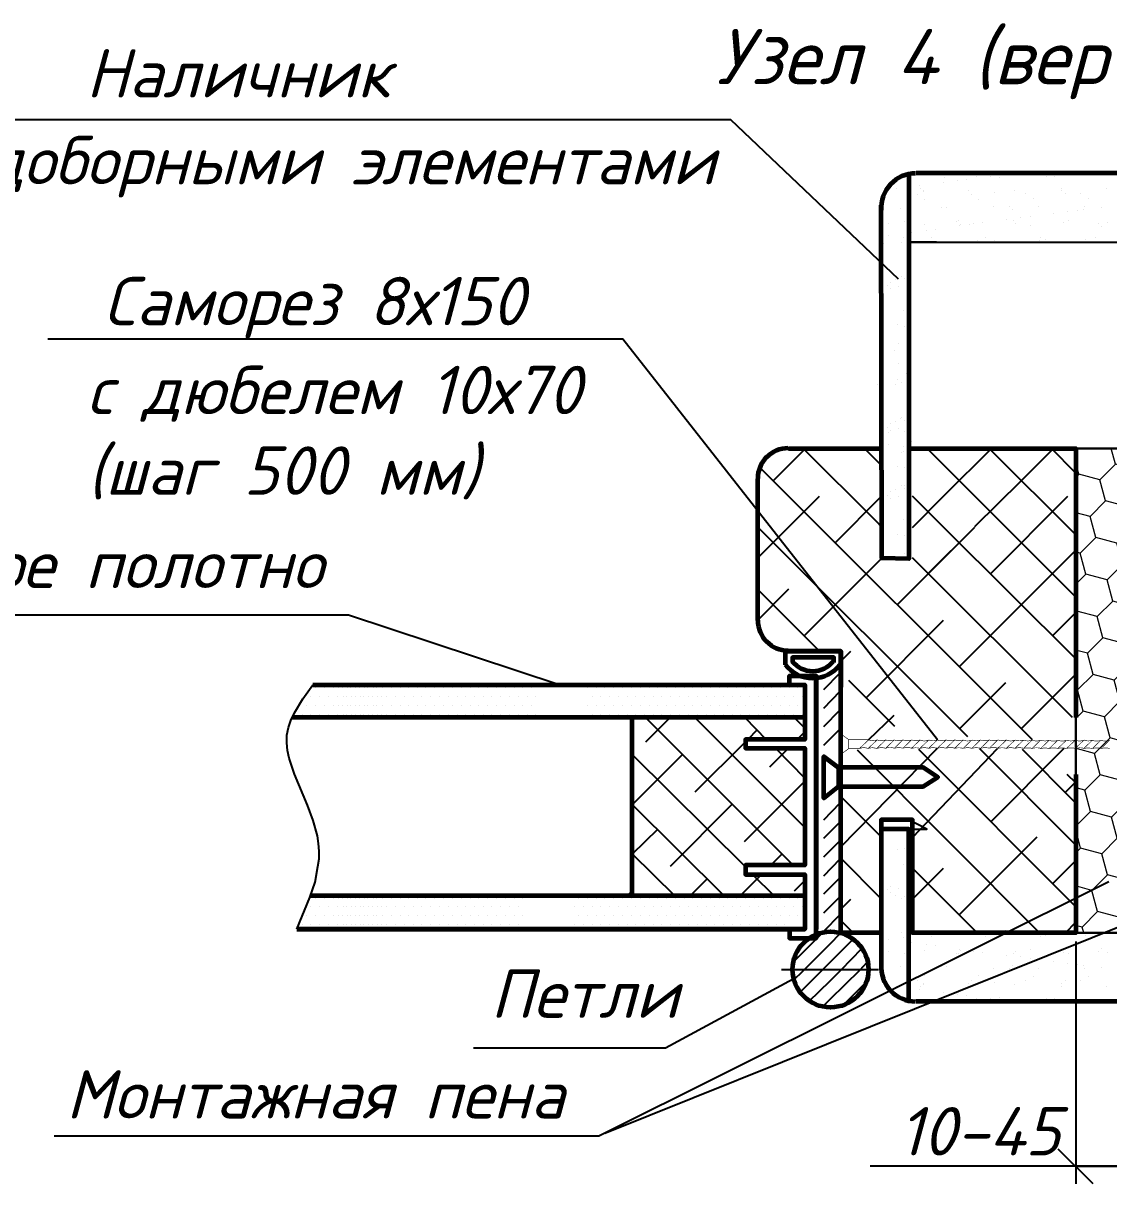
# Paper-space layout '24 (Испр)' of a CAD drawing. Header units: millimetres. Extents: x 215 to 14640, y -3257 to 166.
# Drawn here: x 1489.4 to 1568, y -3079.4 to -2995.4 of the extents above; entities that cross this region are included whole.
import ezdxf

# ---------------------------------------------------------------- set-up
doc = ezdxf.new("R2010")
doc.units = ezdxf.units.MM
for name, color, linetype in [('PDF _0', 7, 'Continuous'), ('PDF _Основные линии', 7, 'Continuous'), ('PDF _Текст', 7, 'Continuous'), ('TXT', 7, 'Continuous')]:
    doc.layers.add(name, color=color, linetype=linetype)
doc.layers.add('ТН_Штрих Штукатурка', color=7, linetype='Continuous', lineweight=15)
doc.styles.add('PDF ISOCPEUR Italic', font='isocpeui.ttf')

psp = doc.layouts.new('24 (Испр)')

# ---------------------------------------------------------------- hatches: boundary and pattern name
at = {"layer": 'ТН_Штрих Штукатурка', "lineweight": 5, "ltscale": 5}
h = psp.add_hatch(dxfattribs=at)
h.set_pattern_fill('HONEY', color=256, scale=0.5, angle=45)
h.set_pattern_definition([(45, (-940.246, -665.6365), (0.7116568, 2.65593926), [1.5875, -3.175]), (165, (-940.246, -665.6365), (-2.65593926, -0.7116568), [1.5875, -3.175]), (105, (-940.246, -665.6365), (-1.9442825, 1.9442825), [-3.175, 1.5875])])
h.paths.add_polyline_path([(1567.2, -3026.192), (1567.201, -3026.18), (1565.711, -3026.18), (1565.711, -3026.169)])
h.paths.add_polyline_path([(1570.613, -3061.25), (1570.629, -3026.183), (1565.642, -3026.178), (1565.803, -3061.25)])

# ---------------------------------------------------------------- linework, layer by layer
at = {"color": 7}
psp.add_line((1531.536, -3075.759), (1578.443, -3056.916), dxfattribs=at)
for points in [[(1565.642, -3026.18), (1570.621, -3026.18), (1570.621, -3061.25), (1565.642, -3061.25)], [(1570.621, -3026.18), (1565.642, -3026.18), (1565.642, -3061.25), (1570.621, -3061.25)]]:
    psp.add_lwpolyline(points, close=True, dxfattribs=at)
at = {"const_width": 0.0334}
for points in [[(1548.675, -3046.94), (1548.675, -3048.243)], [(1548.745, -3046.94), (1548.675, -3046.94)], [(1548.745, -3048.243), (1548.675, -3048.243)]]:
    psp.add_lwpolyline(points, dxfattribs=at)
at = {"color": 7}
psp.add_lwpolyline([(1551.554, -3053.078), (1551.554, -3053.759), (1554.844, -3053.759), (1553.555, -3053.078), (1551.554, -3053.078)], dxfattribs=at)
at = {"layer": 'PDF _0', "lineweight": 25}
for points in [[(1552.802, -3013.932), (1540.673, -3002.399), (1538.971, -3002.399), (1481.806, -3002.399)], [(1553.299, -3006.39), (1553.299, -3006.39)], [(1556.151, -3006.347), (1556.151, -3006.347)], [(1558.236, -3006.262), (1558.236, -3006.262)], [(1560.492, -3006.347), (1560.492, -3006.347)], [(1561.13, -3006.262), (1561.13, -3006.262)], [(1553.64, -3007.241), (1553.64, -3007.241)], [(1554.321, -3007.156), (1554.321, -3007.156)], [(1556.023, -3006.943), (1556.023, -3006.943)], [(1556.151, -3006.56), (1556.151, -3006.56)], [(1557.044, -3006.773), (1557.044, -3006.773)], [(1557.725, -3006.688), (1557.725, -3006.688)], [(1558.449, -3006.475), (1558.449, -3006.475)], [(1559.428, -3006.475), (1559.428, -3006.475)], [(1560.109, -3006.56), (1560.109, -3006.56)], [(1563.514, -3006.518), (1563.514, -3006.518)], [(1564.067, -3006.518), (1564.067, -3006.518)], [(1552.618, -3007.369), (1552.618, -3007.369)], [(1554.15, -3007.794), (1554.15, -3007.794)], [(1554.406, -3007.369), (1554.406, -3007.369)], [(1554.619, -3007.496), (1554.619, -3007.496)], [(1554.619, -3007.582), (1554.619, -3007.582)], [(1554.661, -3008.135), (1554.661, -3008.135)], [(1557.853, -3007.539), (1557.853, -3007.539)], [(1558.108, -3007.794), (1558.108, -3007.794)], [(1558.619, -3008.135), (1558.619, -3008.135)], [(1559.726, -3007.624), (1559.726, -3007.624)], [(1561.173, -3007.496), (1561.173, -3007.496)], [(1562.024, -3007.752), (1562.024, -3007.752)], [(1562.577, -3008.092), (1562.577, -3008.092)], [(1564.62, -3007.369), (1564.62, -3007.369)], [(1564.62, -3007.539), (1564.62, -3007.539)], [(1564.875, -3007.752), (1564.875, -3007.752)], [(1565.982, -3007.752), (1565.982, -3007.752)], [(1566.535, -3008.092), (1566.535, -3008.092)], [(1567.855, -3007.369), (1567.855, -3007.369)], [(1552.916, -3008.816), (1552.916, -3008.816)], [(1555.895, -3008.773), (1555.895, -3008.773)], [(1556.236, -3008.773), (1556.236, -3008.773)], [(1559.641, -3008.646), (1559.641, -3008.646)], [(1560.832, -3008.646), (1560.832, -3008.646)], [(1561.045, -3008.858), (1561.045, -3008.858)], [(1562.918, -3008.688), (1562.918, -3008.688)], [(1565.727, -3008.943), (1565.727, -3008.943)], [(1566.152, -3008.901), (1566.152, -3008.901)], [(1566.237, -3008.646), (1566.237, -3008.646)], [(1567.472, -3008.731), (1567.472, -3008.731)], [(1553.214, -3009.752), (1553.214, -3009.752)], [(1557.002, -3009.752), (1557.002, -3009.752)], [(1557.172, -3009.71), (1557.172, -3009.71)], [(1560.62, -3009.624), (1560.62, -3009.624)], [(1561.13, -3009.71), (1561.13, -3009.71)], [(1561.641, -3009.497), (1561.641, -3009.497)], [(1562.322, -3009.412), (1562.322, -3009.412)], [(1564.024, -3009.156), (1564.024, -3009.156)], [(1564.705, -3009.795), (1564.705, -3009.795)], [(1565.046, -3009.029), (1565.046, -3009.029)], [(1565.088, -3009.71), (1565.088, -3009.71)], [(1552.065, -3009.88), (1552.065, -3009.88)], [(1553.767, -3010.518), (1553.767, -3010.518)], [(1554.704, -3009.965), (1554.704, -3009.965)], [(1554.831, -3010.39), (1554.831, -3010.39)], [(1555.47, -3010.305), (1555.47, -3010.305)], [(1557.215, -3010.05), (1557.215, -3010.05)], [(1557.257, -3009.965), (1557.257, -3009.965)], [(1557.938, -3009.965), (1557.938, -3009.965)], [(1558.236, -3009.922), (1558.236, -3009.922)], [(1558.875, -3009.837), (1558.875, -3009.837)], [(1561.258, -3009.922), (1561.258, -3009.922)], [(1562.322, -3010.05), (1562.322, -3010.05)], [(1567.259, -3009.922), (1567.259, -3009.922)], [(1567.472, -3010.135), (1567.472, -3010.135)], [(1567.94, -3009.837), (1567.94, -3009.837)], [(1551.724, -3011.327), (1551.724, -3011.327)], [(1552.065, -3010.731), (1552.065, -3010.731)], [(1553.001, -3011.284), (1553.001, -3011.284)], [(1553.172, -3010.901), (1553.172, -3010.901)], [(1553.427, -3011.114), (1553.427, -3011.114)], [(1555.555, -3011.242), (1553.555, -3011.242), (1592.582, -3011.242)], [(1555.172, -3010.944), (1555.172, -3010.944)], [(1556.321, -3011.242), (1556.321, -3011.242)], [(1558.492, -3011.157), (1558.492, -3011.157)], [(1559.13, -3010.944), (1559.13, -3010.944)], [(1559.726, -3011.114), (1559.726, -3011.114)], [(1563.003, -3011.114), (1563.003, -3011.114)], [(1563.088, -3010.944), (1563.088, -3010.944)], [(1563.428, -3011.029), (1563.428, -3011.029)], [(1566.323, -3011.071), (1566.323, -3011.071)], [(1567.046, -3010.944), (1567.046, -3010.944)], [(1552.576, -3013.965), (1552.576, -3013.965)], [(1553.044, -3013.71), (1553.044, -3013.71)], [(1553.214, -3013.88), (1553.214, -3013.88)], [(1551.98, -3014.391), (1551.98, -3014.391)], [(1552.193, -3014.604), (1552.193, -3014.604)], [(1552.235, -3014.136), (1552.235, -3014.136)], [(1552.788, -3014.476), (1552.788, -3014.476)], [(1553.129, -3016.179), (1553.129, -3016.179)], [(1553.469, -3015.753), (1553.469, -3015.753)], [(1552.703, -3017.243), (1552.703, -3017.243)], [(1553.257, -3017.328), (1553.257, -3017.328)], [(1555.612, -3047.292), (1532.838, -3018.266), (1532.838, -3018.266), (1491.237, -3018.266)], [(1552.795, -3018.605), (1552.795, -3018.605)], [(1552.497, -3019.077), (1552.497, -3019.077)], [(1551.646, -3020.141), (1551.646, -3020.141)], [(1552.795, -3020.013), (1552.795, -3020.013)], [(1551.646, -3020.992), (1551.646, -3020.992)], [(1552.582, -3021.545), (1552.582, -3021.545)], [(1552.753, -3021.162), (1552.753, -3021.162)], [(1553.008, -3021.375), (1553.008, -3021.375)], [(1553.348, -3020.779), (1553.348, -3020.779)], [(1551.306, -3021.588), (1551.306, -3021.588)], [(1552.916, -3023.985), (1552.916, -3023.985)], [(1553.044, -3023.971), (1553.044, -3023.971)], [(1551.98, -3024.652), (1551.98, -3024.652)], [(1552.193, -3024.865), (1552.193, -3024.865)], [(1552.235, -3024.397), (1552.235, -3024.397)], [(1552.576, -3024.226), (1552.576, -3024.226)], [(1552.788, -3024.737), (1552.788, -3024.737)], [(1553.214, -3024.141), (1553.214, -3024.141)], [(1553.214, -3024.921), (1553.214, -3024.921)], [(1552.065, -3025.049), (1552.065, -3025.049)], [(1553.767, -3025.687), (1553.767, -3025.687)], [(1543.723, -3028.521), (1546.064, -3026.18)], [(1551.171, -3031.458), (1545.894, -3026.18)], [(1551.554, -3027.392), (1550.337, -3026.18)], [(1551.724, -3026.496), (1551.724, -3026.496)], [(1552.065, -3025.9), (1552.065, -3025.9)], [(1553.001, -3026.453), (1553.001, -3026.453)], [(1553.129, -3026.439), (1553.129, -3026.439)], [(1553.172, -3026.07), (1553.172, -3026.07)], [(1553.427, -3026.283), (1553.427, -3026.283)], [(1553.469, -3026.014), (1553.469, -3026.014)], [(1556.151, -3027.457), (1554.874, -3026.18)], [(1556.151, -3029.542), (1559.513, -3026.223)], [(1565.642, -3032.436), (1559.385, -3026.223)], [(1561.684, -3028.521), (1564.067, -3026.138)], [(1565.642, -3027.968), (1563.812, -3026.138)], [(1565.642, -3036.948), (1556.151, -3027.457)], [(1562.485, -3047.283), (1542.787, -3027.585)], [(1552.703, -3027.503), (1552.703, -3027.503)], [(1553.257, -3027.589), (1553.257, -3027.589)], [(1552.576, -3029.134), (1552.576, -3029.134)], [(1553.044, -3028.879), (1553.044, -3028.879)], [(1553.214, -3028.865), (1553.214, -3028.865)], [(1553.214, -3029.049), (1553.214, -3029.049)], [(1558.321, -3031.841), (1561.684, -3028.521)], [(1542.617, -3034.096), (1547.085, -3029.628)], [(1548.235, -3032.99), (1551.554, -3029.67)], [(1551.98, -3029.56), (1551.98, -3029.56)], [(1552.193, -3029.773), (1552.193, -3029.773)], [(1552.235, -3029.305), (1552.235, -3029.305)], [(1552.788, -3029.645), (1552.788, -3029.645)], [(1553.81, -3031.905), (1556.151, -3029.542)], [(1556.151, -3031.968), (1553.81, -3029.638)], [(1559.47, -3035.245), (1565.046, -3029.628)], [(1551.593, -3031.879), (1551.171, -3031.458)], [(1553.129, -3031.347), (1553.129, -3031.347)], [(1553.469, -3030.922), (1553.469, -3030.922)], [(1557.805, -3047.072), (1542.617, -3031.883)], [(1552.703, -3037.501), (1558.321, -3031.883)], [(1552.703, -3032.411), (1552.703, -3032.411)], [(1553.257, -3032.497), (1553.257, -3032.497)], [(1554.959, -3035.203), (1558.321, -3031.883)], [(1565.642, -3041.417), (1556.151, -3031.968)], [(1545.979, -3039.757), (1551.597, -3034.139)], [(1553.214, -3033.773), (1553.214, -3033.773)], [(1565.386, -3045.673), (1553.81, -3034.096)], [(1562.833, -3036.352), (1565.642, -3033.543)], [(1542.617, -3038.608), (1544.872, -3036.352)], [(1547.085, -3040.863), (1542.617, -3036.395)], [(1557.215, -3041.97), (1562.833, -3036.352)], [(1528.231, -3043.289), (1512.992, -3038.251), (1512.992, -3038.251), (1471.155, -3038.251)], [(1563.939, -3039.757), (1565.642, -3038.054)], [(1550.49, -3044.226), (1556.066, -3038.608)], [(1548.788, -3041.417), (1549.341, -3040.863)], [(1547.383, -3043.63), (1548.575, -3042.438)], [(1561.684, -3046.481), (1565.642, -3042.523)], [(1509.25, -3060.994), (1510.186, -3058.696), (1510.569, -3057.589), (1510.782, -3056.44), (1510.867, -3055.887), (1510.867, -3055.334), (1510.824, -3054.78), (1510.739, -3054.227), (1510.441, -3053.121), (1510.016, -3052.014), (1509.08, -3049.758), (1508.696, -3048.609), (1508.569, -3048.056), (1508.526, -3047.503), (1508.526, -3046.949), (1508.654, -3046.396), (1508.824, -3045.885), (1509.08, -3045.332), (1509.675, -3044.311), (1510.399, -3043.289)], [(1546.83, -3060.994), (1546.83, -3042.651), (1546.83, -3060.994)], [(1552.533, -3046.311), (1549.213, -3042.991)], [(1557.215, -3046.481), (1560.577, -3043.119)], [(1510.271, -3044.14), (1510.271, -3044.14)], [(1510.612, -3043.502), (1510.612, -3043.502)], [(1510.91, -3044.14), (1510.91, -3044.14)], [(1511.25, -3043.502), (1511.25, -3043.502)], [(1511.548, -3044.14), (1511.548, -3044.14)], [(1511.888, -3043.502), (1511.888, -3043.502)], [(1512.186, -3044.14), (1512.186, -3044.14)], [(1512.256, -3043.502), (1512.256, -3043.502)], [(1512.527, -3043.502), (1512.527, -3043.502)], [(1512.596, -3044.14), (1512.596, -3044.14)], [(1512.825, -3044.14), (1512.825, -3044.14)], [(1512.894, -3043.502), (1512.894, -3043.502)], [(1513.165, -3043.502), (1513.165, -3043.502)], [(1513.235, -3044.14), (1513.235, -3044.14)], [(1513.463, -3044.14), (1513.463, -3044.14)], [(1513.533, -3043.502), (1513.533, -3043.502)], [(1513.761, -3043.502), (1513.761, -3043.502)], [(1513.873, -3044.14), (1513.873, -3044.14)], [(1514.102, -3044.14), (1514.102, -3044.14)], [(1514.171, -3043.502), (1514.171, -3043.502)], [(1514.399, -3043.502), (1514.399, -3043.502)], [(1514.469, -3044.14), (1514.469, -3044.14)], [(1514.74, -3044.14), (1514.74, -3044.14)], [(1514.809, -3043.502), (1514.809, -3043.502)], [(1515.038, -3043.502), (1515.038, -3043.502)], [(1515.107, -3044.14), (1515.107, -3044.14)], [(1515.378, -3044.14), (1515.378, -3044.14)], [(1515.448, -3043.502), (1515.448, -3043.502)], [(1515.746, -3044.14), (1515.746, -3044.14)], [(1516.086, -3043.502), (1516.086, -3043.502)], [(1516.384, -3044.14), (1516.384, -3044.14)], [(1516.725, -3043.502), (1516.725, -3043.502)], [(1517.023, -3044.14), (1517.023, -3044.14)], [(1517.363, -3043.502), (1517.363, -3043.502)], [(1517.661, -3044.14), (1517.661, -3044.14)], [(1518.001, -3043.502), (1518.001, -3043.502)], [(1518.299, -3044.14), (1518.299, -3044.14)], [(1518.597, -3043.502), (1518.597, -3043.502)], [(1518.938, -3044.14), (1518.938, -3044.14)], [(1519.236, -3043.502), (1519.236, -3043.502)], [(1519.576, -3044.14), (1519.576, -3044.14)], [(1519.874, -3043.502), (1519.874, -3043.502)], [(1520.215, -3044.14), (1520.215, -3044.14)], [(1520.513, -3043.502), (1520.513, -3043.502)], [(1520.853, -3044.14), (1520.853, -3044.14)], [(1521.151, -3043.502), (1521.151, -3043.502)], [(1521.491, -3044.14), (1521.491, -3044.14)], [(1521.789, -3043.502), (1521.789, -3043.502)], [(1522.087, -3044.14), (1522.087, -3044.14)], [(1522.428, -3043.502), (1522.428, -3043.502)], [(1522.726, -3044.14), (1522.726, -3044.14)], [(1523.066, -3043.502), (1523.066, -3043.502)], [(1523.364, -3044.14), (1523.364, -3044.14)], [(1523.704, -3043.502), (1523.704, -3043.502)], [(1524.002, -3044.14), (1524.002, -3044.14)], [(1524.343, -3043.502), (1524.343, -3043.502)], [(1524.641, -3044.14), (1524.641, -3044.14)], [(1524.981, -3043.502), (1524.981, -3043.502)], [(1525.279, -3044.14), (1525.279, -3044.14)], [(1525.62, -3043.502), (1525.62, -3043.502)], [(1525.918, -3044.14), (1525.918, -3044.14)], [(1526.216, -3043.502), (1526.216, -3043.502)], [(1526.556, -3044.14), (1526.556, -3044.14)], [(1530.274, -3043.502), (1530.274, -3043.502)], [(1530.615, -3044.14), (1530.615, -3044.14)], [(1530.913, -3043.502), (1530.913, -3043.502)], [(1531.253, -3044.14), (1531.253, -3044.14)], [(1531.551, -3043.502), (1531.551, -3043.502)], [(1531.892, -3044.14), (1531.892, -3044.14)], [(1532.19, -3043.502), (1532.19, -3043.502)], [(1532.53, -3044.14), (1532.53, -3044.14)], [(1532.828, -3043.502), (1532.828, -3043.502)], [(1533.168, -3044.14), (1533.168, -3044.14)], [(1533.466, -3043.502), (1533.466, -3043.502)], [(1533.764, -3044.14), (1533.764, -3044.14)], [(1534.105, -3043.502), (1534.105, -3043.502)], [(1534.403, -3044.14), (1534.403, -3044.14)], [(1534.743, -3043.502), (1534.743, -3043.502)], [(1535.041, -3044.14), (1535.041, -3044.14)], [(1535.382, -3043.502), (1535.382, -3043.502)], [(1535.679, -3044.14), (1535.679, -3044.14)], [(1536.02, -3043.502), (1536.02, -3043.502)], [(1536.318, -3044.14), (1536.318, -3044.14)], [(1536.658, -3043.502), (1536.658, -3043.502)], [(1536.956, -3044.14), (1536.956, -3044.14)], [(1537.297, -3043.502), (1537.297, -3043.502)], [(1537.595, -3044.14), (1537.595, -3044.14)], [(1537.893, -3043.502), (1537.893, -3043.502)], [(1538.233, -3044.14), (1538.233, -3044.14)], [(1538.531, -3043.502), (1538.531, -3043.502)], [(1538.871, -3044.14), (1538.871, -3044.14)], [(1539.169, -3043.502), (1539.169, -3043.502)], [(1539.51, -3044.14), (1539.51, -3044.14)], [(1539.808, -3043.502), (1539.808, -3043.502)], [(1540.148, -3044.14), (1540.148, -3044.14)], [(1540.446, -3043.502), (1540.446, -3043.502)], [(1540.787, -3044.14), (1540.787, -3044.14)], [(1541.085, -3043.502), (1541.085, -3043.502)], [(1541.382, -3044.14), (1541.382, -3044.14)], [(1541.723, -3043.502), (1541.723, -3043.502)], [(1542.021, -3044.14), (1542.021, -3044.14)], [(1542.361, -3043.502), (1542.361, -3043.502)], [(1542.659, -3044.14), (1542.659, -3044.14)], [(1543, -3043.502), (1543, -3043.502)], [(1543.298, -3044.14), (1543.298, -3044.14)], [(1543.638, -3043.502), (1543.638, -3043.502)], [(1543.936, -3044.14), (1543.936, -3044.14)], [(1544.277, -3043.502), (1544.277, -3043.502)], [(1544.574, -3044.14), (1544.574, -3044.14)], [(1544.915, -3043.502), (1544.915, -3043.502)], [(1545.213, -3044.14), (1545.213, -3044.14)], [(1545.511, -3043.502), (1545.511, -3043.502)], [(1545.851, -3044.14), (1545.851, -3044.14)], [(1547.383, -3044.992), (1548.575, -3043.757)], [(1509.973, -3044.779), (1509.973, -3044.779)], [(1510.612, -3044.779), (1510.612, -3044.779)], [(1511.25, -3044.779), (1511.25, -3044.779)], [(1511.888, -3044.779), (1511.888, -3044.779)], [(1512.256, -3044.779), (1512.256, -3044.779)], [(1512.527, -3044.779), (1512.527, -3044.779)], [(1512.894, -3044.779), (1512.894, -3044.779)], [(1513.165, -3044.779), (1513.165, -3044.779)], [(1513.533, -3044.779), (1513.533, -3044.779)], [(1513.761, -3044.779), (1513.761, -3044.779)], [(1514.171, -3044.779), (1514.171, -3044.779)], [(1514.399, -3044.779), (1514.399, -3044.779)], [(1514.809, -3044.779), (1514.809, -3044.779)], [(1515.038, -3044.779), (1515.038, -3044.779)], [(1515.448, -3044.779), (1515.448, -3044.779)], [(1516.086, -3044.779), (1516.086, -3044.779)], [(1516.725, -3044.779), (1516.725, -3044.779)], [(1517.363, -3044.779), (1517.363, -3044.779)], [(1518.001, -3044.779), (1518.001, -3044.779)], [(1518.597, -3044.779), (1518.597, -3044.779)], [(1519.236, -3044.779), (1519.236, -3044.779)], [(1519.874, -3044.779), (1519.874, -3044.779)], [(1520.513, -3044.779), (1520.513, -3044.779)], [(1521.151, -3044.779), (1521.151, -3044.779)], [(1521.789, -3044.779), (1521.789, -3044.779)], [(1522.428, -3044.779), (1522.428, -3044.779)], [(1523.066, -3044.779), (1523.066, -3044.779)], [(1523.704, -3044.779), (1523.704, -3044.779)], [(1524.343, -3044.779), (1524.343, -3044.779)], [(1524.981, -3044.779), (1524.981, -3044.779)], [(1525.62, -3044.779), (1525.62, -3044.779)], [(1526.216, -3044.779), (1526.216, -3044.779)], [(1530.274, -3044.779), (1530.274, -3044.779)], [(1530.913, -3044.779), (1530.913, -3044.779)], [(1531.551, -3044.779), (1531.551, -3044.779)], [(1532.19, -3044.779), (1532.19, -3044.779)], [(1532.828, -3044.779), (1532.828, -3044.779)], [(1533.466, -3044.779), (1533.466, -3044.779)], [(1534.105, -3044.779), (1534.105, -3044.779)], [(1534.743, -3044.779), (1534.743, -3044.779)], [(1535.382, -3044.779), (1535.382, -3044.779)], [(1536.02, -3044.779), (1536.02, -3044.779)], [(1536.658, -3044.779), (1536.658, -3044.779)], [(1537.297, -3044.779), (1537.297, -3044.779)], [(1537.893, -3044.779), (1537.893, -3044.779)], [(1538.531, -3044.779), (1538.531, -3044.779)], [(1539.169, -3044.779), (1539.169, -3044.779)], [(1539.808, -3044.779), (1539.808, -3044.779)], [(1540.446, -3044.779), (1540.446, -3044.779)], [(1541.085, -3044.779), (1541.085, -3044.779)], [(1541.723, -3044.779), (1541.723, -3044.779)], [(1542.361, -3044.779), (1542.361, -3044.779)], [(1543, -3044.779), (1543, -3044.779)], [(1543.638, -3044.779), (1543.638, -3044.779)], [(1544.277, -3044.779), (1544.277, -3044.779)], [(1544.915, -3044.779), (1544.915, -3044.779)], [(1545.511, -3044.779), (1545.511, -3044.779)], [(1509.675, -3045.417), (1509.675, -3045.417)], [(1510.271, -3045.417), (1510.271, -3045.417)], [(1510.91, -3045.417), (1510.91, -3045.417)], [(1511.548, -3045.417), (1511.548, -3045.417)], [(1512.186, -3045.417), (1512.186, -3045.417)], [(1512.596, -3045.417), (1512.596, -3045.417)], [(1512.825, -3045.417), (1512.825, -3045.417)], [(1513.235, -3045.417), (1513.235, -3045.417)], [(1513.463, -3045.417), (1513.463, -3045.417)], [(1513.873, -3045.417), (1513.873, -3045.417)], [(1514.102, -3045.417), (1514.102, -3045.417)], [(1514.469, -3045.417), (1514.469, -3045.417)], [(1514.74, -3045.417), (1514.74, -3045.417)], [(1515.107, -3045.417), (1515.107, -3045.417)], [(1515.378, -3045.417), (1515.378, -3045.417)], [(1515.746, -3045.417), (1515.746, -3045.417)], [(1516.384, -3045.417), (1516.384, -3045.417)], [(1517.023, -3045.417), (1517.023, -3045.417)], [(1517.661, -3045.417), (1517.661, -3045.417)], [(1518.299, -3045.417), (1518.299, -3045.417)], [(1518.938, -3045.417), (1518.938, -3045.417)], [(1519.576, -3045.417), (1519.576, -3045.417)], [(1520.215, -3045.417), (1520.215, -3045.417)], [(1520.853, -3045.417), (1520.853, -3045.417)], [(1521.491, -3045.417), (1521.491, -3045.417)], [(1522.087, -3045.417), (1522.087, -3045.417)], [(1522.726, -3045.417), (1522.726, -3045.417)], [(1523.364, -3045.417), (1523.364, -3045.417)], [(1524.002, -3045.417), (1524.002, -3045.417)], [(1524.641, -3045.417), (1524.641, -3045.417)], [(1525.279, -3045.417), (1525.279, -3045.417)], [(1525.918, -3045.417), (1525.918, -3045.417)], [(1526.556, -3045.417), (1526.556, -3045.417)], [(1530.615, -3045.417), (1530.615, -3045.417)], [(1531.253, -3045.417), (1531.253, -3045.417)], [(1531.892, -3045.417), (1531.892, -3045.417)], [(1532.53, -3045.417), (1532.53, -3045.417)], [(1533.168, -3045.417), (1533.168, -3045.417)], [(1533.764, -3045.417), (1533.764, -3045.417)], [(1534.403, -3045.417), (1534.403, -3045.417)], [(1534.488, -3045.673), (1545.17, -3056.355)], [(1536.275, -3045.673), (1534.488, -3047.46)], [(1535.041, -3045.417), (1535.041, -3045.417)], [(1535.679, -3045.417), (1535.679, -3045.417)], [(1536.318, -3045.417), (1536.318, -3045.417)], [(1536.956, -3045.417), (1536.956, -3045.417)], [(1537.595, -3045.417), (1537.595, -3045.417)], [(1538.063, -3045.673), (1546.021, -3053.631)], [(1538.233, -3045.417), (1538.233, -3045.417)], [(1538.871, -3045.417), (1538.871, -3045.417)], [(1539.51, -3045.417), (1539.51, -3045.417)], [(1540.148, -3045.417), (1540.148, -3045.417)], [(1540.787, -3045.417), (1540.787, -3045.417)], [(1541.382, -3045.417), (1541.382, -3045.417)], [(1541.68, -3045.673), (1543.213, -3047.247)], [(1542.021, -3045.417), (1542.021, -3045.417)], [(1542.659, -3045.417), (1542.659, -3045.417)], [(1543.298, -3045.417), (1543.298, -3045.417)], [(1543.936, -3045.417), (1543.936, -3045.417)], [(1544.574, -3045.417), (1544.574, -3045.417)], [(1545.213, -3045.417), (1545.213, -3045.417)], [(1545.255, -3045.673), (1546.021, -3046.439)], [(1545.851, -3045.417), (1545.851, -3045.417)], [(1547.383, -3046.311), (1548.575, -3045.119)], [(1550.634, -3047.277), (1552.491, -3045.502)], [(1542.574, -3046.566), (1541.893, -3047.247)], [(1546.021, -3046.694), (1545.468, -3047.247)], [(1547.383, -3047.673), (1548.575, -3046.481)], [(1541.723, -3047.418), (1538.063, -3051.078)], [(1533.509, -3048.311), (1541.723, -3056.483)], [(1537.169, -3048.354), (1533.509, -3052.014)], [(1544.83, -3047.886), (1543.468, -3049.248)], [(1543.893, -3047.886), (1546.021, -3050.056)], [(1548.618, -3055.036), (1555.612, -3047.891)], [(1563.003, -3061.25), (1549.84, -3048.04)], [(1553.81, -3054.355), (1559.972, -3047.901)], [(1565.642, -3059.377), (1554.269, -3047.977)], [(1565.642, -3054.908), (1558.694, -3047.931)], [(1559.47, -3053.206), (1564.8, -3047.876)], [(1565.599, -3051.844), (1561.762, -3047.979)], [(1565.642, -3050.397), (1565.003, -3049.801)], [(1546.021, -3050.269), (1541.638, -3054.653)], [(1564.833, -3051.12), (1565.599, -3050.354)], [(1551.554, -3054.312), (1548.618, -3051.376)], [(1533.509, -3051.929), (1540.191, -3058.568)], [(1540.744, -3051.971), (1536.275, -3056.44)], [(1547.383, -3053.078), (1548.575, -3051.844)], [(1547.383, -3054.397), (1548.575, -3053.206)], [(1565.642, -3061.25), (1553.81, -3061.25), (1553.81, -3053.078)], [(1535.382, -3053.759), (1533.509, -3055.589)], [(1553.214, -3053.887), (1553.214, -3053.887)], [(1557.215, -3059.93), (1562.833, -3054.312)], [(1547.383, -3055.759), (1548.575, -3054.568)], [(1553.257, -3055.163), (1553.257, -3055.163)], [(1533.509, -3055.504), (1536.616, -3058.568)], [(1544.362, -3055.546), (1543.553, -3056.355)], [(1547.383, -3057.121), (1548.575, -3055.887)], [(1551.554, -3058.781), (1548.618, -3055.844)], [(1552.703, -3055.249), (1552.703, -3055.249)], [(1563.939, -3057.717), (1565.642, -3056.015)], [(1553.129, -3056.313), (1553.129, -3056.313)], [(1553.469, -3056.738), (1553.469, -3056.738)], [(1558.492, -3061.25), (1553.81, -3056.568)], [(1553.81, -3058.824), (1556.066, -3056.568)], [(1568.009, -3057.553), (1531.101, -3075.977), (1491.7, -3075.977)], [(1538.957, -3057.334), (1537.722, -3058.568)], [(1542.872, -3057.036), (1541.34, -3058.568)], [(1542.234, -3057.036), (1543.808, -3058.568)], [(1546.021, -3057.462), (1545.255, -3058.228)], [(1545.851, -3057.036), (1546.021, -3057.249)], [(1547.383, -3058.441), (1548.575, -3057.249)], [(1553.81, -3061.25), (1553.81, -3057.504)], [(1533.509, -3058.228), (1533.168, -3058.568)], [(1551.98, -3058.1), (1551.98, -3058.1)], [(1552.193, -3057.887), (1552.193, -3057.887)], [(1552.235, -3058.355), (1552.235, -3058.355)], [(1552.576, -3058.526), (1552.576, -3058.526)], [(1552.788, -3058.015), (1552.788, -3058.015)], [(1510.271, -3059.377), (1510.271, -3059.377)], [(1510.612, -3058.738), (1510.612, -3058.738)], [(1510.91, -3059.377), (1510.91, -3059.377)], [(1511.25, -3058.738), (1511.25, -3058.738)], [(1511.548, -3059.377), (1511.548, -3059.377)], [(1511.888, -3058.738), (1511.888, -3058.738)], [(1512.186, -3059.377), (1512.186, -3059.377)], [(1512.256, -3058.738), (1512.256, -3058.738)], [(1512.527, -3058.738), (1512.527, -3058.738)], [(1512.596, -3059.377), (1512.596, -3059.377)], [(1512.825, -3059.377), (1512.825, -3059.377)], [(1512.894, -3058.738), (1512.894, -3058.738)], [(1513.165, -3058.738), (1513.165, -3058.738)], [(1513.235, -3059.377), (1513.235, -3059.377)], [(1513.463, -3059.377), (1513.463, -3059.377)], [(1513.533, -3058.738), (1513.533, -3058.738)], [(1513.761, -3058.738), (1513.761, -3058.738)], [(1513.873, -3059.377), (1513.873, -3059.377)], [(1514.102, -3059.377), (1514.102, -3059.377)], [(1514.171, -3058.738), (1514.171, -3058.738)], [(1514.399, -3058.738), (1514.399, -3058.738)], [(1514.469, -3059.377), (1514.469, -3059.377)], [(1514.74, -3059.377), (1514.74, -3059.377)], [(1514.809, -3058.738), (1514.809, -3058.738)], [(1515.038, -3058.738), (1515.038, -3058.738)], [(1515.107, -3059.377), (1515.107, -3059.377)], [(1515.378, -3059.377), (1515.378, -3059.377)], [(1515.448, -3058.738), (1515.448, -3058.738)], [(1515.746, -3059.377), (1515.746, -3059.377)], [(1516.086, -3058.738), (1516.086, -3058.738)], [(1516.384, -3059.377), (1516.384, -3059.377)], [(1516.725, -3058.738), (1516.725, -3058.738)], [(1517.023, -3059.377), (1517.023, -3059.377)], [(1517.363, -3058.738), (1517.363, -3058.738)], [(1517.661, -3059.377), (1517.661, -3059.377)], [(1518.001, -3058.738), (1518.001, -3058.738)], [(1518.299, -3059.377), (1518.299, -3059.377)], [(1518.597, -3058.738), (1518.597, -3058.738)], [(1518.938, -3059.377), (1518.938, -3059.377)], [(1519.236, -3058.738), (1519.236, -3058.738)], [(1519.576, -3059.377), (1519.576, -3059.377)], [(1519.874, -3058.738), (1519.874, -3058.738)], [(1520.215, -3059.377), (1520.215, -3059.377)], [(1520.513, -3058.738), (1520.513, -3058.738)], [(1520.853, -3059.377), (1520.853, -3059.377)], [(1521.151, -3058.738), (1521.151, -3058.738)], [(1521.491, -3059.377), (1521.491, -3059.377)], [(1521.789, -3058.738), (1521.789, -3058.738)], [(1522.087, -3059.377), (1522.087, -3059.377)], [(1522.428, -3058.738), (1522.428, -3058.738)], [(1522.726, -3059.377), (1522.726, -3059.377)], [(1523.066, -3058.738), (1523.066, -3058.738)], [(1523.364, -3059.377), (1523.364, -3059.377)], [(1523.704, -3058.738), (1523.704, -3058.738)], [(1524.002, -3059.377), (1524.002, -3059.377)], [(1524.343, -3058.738), (1524.343, -3058.738)], [(1524.641, -3059.377), (1524.641, -3059.377)], [(1524.981, -3058.738), (1524.981, -3058.738)], [(1525.279, -3059.377), (1525.279, -3059.377)], [(1525.62, -3058.738), (1525.62, -3058.738)], [(1529.338, -3059.377), (1529.338, -3059.377)], [(1529.636, -3058.738), (1529.636, -3058.738)], [(1529.976, -3059.377), (1529.976, -3059.377)], [(1530.274, -3058.738), (1530.274, -3058.738)], [(1530.615, -3059.377), (1530.615, -3059.377)], [(1530.913, -3058.738), (1530.913, -3058.738)], [(1531.253, -3059.377), (1531.253, -3059.377)], [(1531.551, -3058.738), (1531.551, -3058.738)], [(1531.892, -3059.377), (1531.892, -3059.377)], [(1532.19, -3058.738), (1532.19, -3058.738)], [(1532.53, -3059.377), (1532.53, -3059.377)], [(1532.828, -3058.738), (1532.828, -3058.738)], [(1533.168, -3059.377), (1533.168, -3059.377)], [(1533.466, -3058.738), (1533.466, -3058.738)], [(1533.764, -3059.377), (1533.764, -3059.377)], [(1534.105, -3058.738), (1534.105, -3058.738)], [(1534.403, -3059.377), (1534.403, -3059.377)], [(1534.743, -3058.738), (1534.743, -3058.738)], [(1535.041, -3059.377), (1535.041, -3059.377)], [(1535.382, -3058.738), (1535.382, -3058.738)], [(1535.679, -3059.377), (1535.679, -3059.377)], [(1536.02, -3058.738), (1536.02, -3058.738)], [(1536.318, -3059.377), (1536.318, -3059.377)], [(1536.658, -3058.738), (1536.658, -3058.738)], [(1536.956, -3059.377), (1536.956, -3059.377)], [(1537.297, -3058.738), (1537.297, -3058.738)], [(1537.595, -3059.377), (1537.595, -3059.377)], [(1537.893, -3058.738), (1537.893, -3058.738)], [(1538.233, -3059.377), (1538.233, -3059.377)], [(1538.531, -3058.738), (1538.531, -3058.738)], [(1538.871, -3059.377), (1538.871, -3059.377)], [(1539.169, -3058.738), (1539.169, -3058.738)], [(1539.51, -3059.377), (1539.51, -3059.377)], [(1539.808, -3058.738), (1539.808, -3058.738)], [(1540.148, -3059.377), (1540.148, -3059.377)], [(1540.446, -3058.738), (1540.446, -3058.738)], [(1540.787, -3059.377), (1540.787, -3059.377)], [(1541.085, -3058.738), (1541.085, -3058.738)], [(1541.382, -3059.377), (1541.382, -3059.377)], [(1541.723, -3058.738), (1541.723, -3058.738)], [(1542.021, -3059.377), (1542.021, -3059.377)], [(1542.361, -3058.738), (1542.361, -3058.738)], [(1542.659, -3059.377), (1542.659, -3059.377)], [(1543, -3058.738), (1543, -3058.738)], [(1543.298, -3059.377), (1543.298, -3059.377)], [(1543.638, -3058.738), (1543.638, -3058.738)], [(1543.936, -3059.377), (1543.936, -3059.377)], [(1544.277, -3058.738), (1544.277, -3058.738)], [(1544.574, -3059.377), (1544.574, -3059.377)], [(1544.915, -3058.738), (1544.915, -3058.738)], [(1545.213, -3059.377), (1545.213, -3059.377)], [(1545.511, -3058.738), (1545.511, -3058.738)], [(1545.851, -3059.377), (1545.851, -3059.377)], [(1547.383, -3059.802), (1548.575, -3058.611)], [(1548.618, -3059.547), (1549.341, -3058.824)], [(1553.044, -3058.781), (1553.044, -3058.781)], [(1553.214, -3058.611), (1553.214, -3058.611)], [(1509.973, -3060.015), (1509.973, -3060.015)], [(1510.612, -3060.015), (1510.612, -3060.015)], [(1511.25, -3060.015), (1511.25, -3060.015)], [(1511.888, -3060.015), (1511.888, -3060.015)], [(1512.256, -3060.015), (1512.256, -3060.015)], [(1512.527, -3060.015), (1512.527, -3060.015)], [(1512.894, -3060.015), (1512.894, -3060.015)], [(1513.165, -3060.015), (1513.165, -3060.015)], [(1513.533, -3060.015), (1513.533, -3060.015)], [(1513.761, -3060.015), (1513.761, -3060.015)], [(1514.171, -3060.015), (1514.171, -3060.015)], [(1514.399, -3060.015), (1514.399, -3060.015)], [(1514.809, -3060.015), (1514.809, -3060.015)], [(1515.038, -3060.015), (1515.038, -3060.015)], [(1515.448, -3060.015), (1515.448, -3060.015)], [(1516.086, -3060.015), (1516.086, -3060.015)], [(1516.725, -3060.015), (1516.725, -3060.015)], [(1517.363, -3060.015), (1517.363, -3060.015)], [(1518.001, -3060.015), (1518.001, -3060.015)], [(1518.597, -3060.015), (1518.597, -3060.015)], [(1519.236, -3060.015), (1519.236, -3060.015)], [(1519.874, -3060.015), (1519.874, -3060.015)], [(1520.513, -3060.015), (1520.513, -3060.015)], [(1521.151, -3060.015), (1521.151, -3060.015)], [(1521.789, -3060.015), (1521.789, -3060.015)], [(1522.428, -3060.015), (1522.428, -3060.015)], [(1523.066, -3060.015), (1523.066, -3060.015)], [(1523.704, -3060.015), (1523.704, -3060.015)], [(1524.343, -3060.015), (1524.343, -3060.015)], [(1524.981, -3060.015), (1524.981, -3060.015)], [(1525.62, -3060.015), (1525.62, -3060.015)], [(1529.636, -3060.015), (1529.636, -3060.015)], [(1530.274, -3060.015), (1530.274, -3060.015)], [(1530.913, -3060.015), (1530.913, -3060.015)], [(1531.551, -3060.015), (1531.551, -3060.015)], [(1532.19, -3060.015), (1532.19, -3060.015)], [(1532.828, -3060.015), (1532.828, -3060.015)], [(1533.466, -3060.015), (1533.466, -3060.015)], [(1534.105, -3060.015), (1534.105, -3060.015)], [(1534.743, -3060.015), (1534.743, -3060.015)], [(1535.382, -3060.015), (1535.382, -3060.015)], [(1536.02, -3060.015), (1536.02, -3060.015)], [(1536.658, -3060.015), (1536.658, -3060.015)], [(1537.297, -3060.015), (1537.297, -3060.015)], [(1537.893, -3060.015), (1537.893, -3060.015)], [(1538.531, -3060.015), (1538.531, -3060.015)], [(1539.169, -3060.015), (1539.169, -3060.015)], [(1539.808, -3060.015), (1539.808, -3060.015)], [(1540.446, -3060.015), (1540.446, -3060.015)], [(1541.085, -3060.015), (1541.085, -3060.015)], [(1541.723, -3060.015), (1541.723, -3060.015)], [(1542.361, -3060.015), (1542.361, -3060.015)], [(1543, -3060.015), (1543, -3060.015)], [(1543.638, -3060.015), (1543.638, -3060.015)], [(1544.277, -3060.015), (1544.277, -3060.015)], [(1544.915, -3060.015), (1544.915, -3060.015)], [(1545.511, -3060.015), (1545.511, -3060.015)], [(1547.383, -3061.122), (1548.575, -3059.93)], [(1509.675, -3060.654), (1509.675, -3060.654)], [(1510.271, -3060.654), (1510.271, -3060.654)], [(1510.91, -3060.654), (1510.91, -3060.654)], [(1511.548, -3060.654), (1511.548, -3060.654)], [(1512.186, -3060.654), (1512.186, -3060.654)], [(1512.596, -3060.654), (1512.596, -3060.654)], [(1512.825, -3060.654), (1512.825, -3060.654)], [(1513.235, -3060.654), (1513.235, -3060.654)], [(1513.463, -3060.654), (1513.463, -3060.654)], [(1513.873, -3060.654), (1513.873, -3060.654)], [(1514.102, -3060.654), (1514.102, -3060.654)], [(1514.469, -3060.654), (1514.469, -3060.654)], [(1514.74, -3060.654), (1514.74, -3060.654)], [(1515.107, -3060.654), (1515.107, -3060.654)], [(1515.378, -3060.654), (1515.378, -3060.654)], [(1515.746, -3060.654), (1515.746, -3060.654)], [(1516.384, -3060.654), (1516.384, -3060.654)], [(1517.023, -3060.654), (1517.023, -3060.654)], [(1517.661, -3060.654), (1517.661, -3060.654)], [(1518.299, -3060.654), (1518.299, -3060.654)], [(1518.938, -3060.654), (1518.938, -3060.654)], [(1519.576, -3060.654), (1519.576, -3060.654)], [(1520.215, -3060.654), (1520.215, -3060.654)], [(1520.853, -3060.654), (1520.853, -3060.654)], [(1521.491, -3060.654), (1521.491, -3060.654)], [(1522.087, -3060.654), (1522.087, -3060.654)], [(1522.726, -3060.654), (1522.726, -3060.654)], [(1523.364, -3060.654), (1523.364, -3060.654)], [(1524.002, -3060.654), (1524.002, -3060.654)], [(1524.641, -3060.654), (1524.641, -3060.654)], [(1525.279, -3060.654), (1525.279, -3060.654)], [(1529.338, -3060.654), (1529.338, -3060.654)], [(1529.976, -3060.654), (1529.976, -3060.654)], [(1530.615, -3060.654), (1530.615, -3060.654)], [(1531.253, -3060.654), (1531.253, -3060.654)], [(1531.892, -3060.654), (1531.892, -3060.654)], [(1532.53, -3060.654), (1532.53, -3060.654)], [(1533.168, -3060.654), (1533.168, -3060.654)], [(1533.764, -3060.654), (1533.764, -3060.654)], [(1534.403, -3060.654), (1534.403, -3060.654)], [(1535.041, -3060.654), (1535.041, -3060.654)], [(1535.679, -3060.654), (1535.679, -3060.654)], [(1536.318, -3060.654), (1536.318, -3060.654)], [(1536.956, -3060.654), (1536.956, -3060.654)], [(1537.595, -3060.654), (1537.595, -3060.654)], [(1538.233, -3060.654), (1538.233, -3060.654)], [(1538.871, -3060.654), (1538.871, -3060.654)], [(1539.51, -3060.654), (1539.51, -3060.654)], [(1540.148, -3060.654), (1540.148, -3060.654)], [(1540.787, -3060.654), (1540.787, -3060.654)], [(1541.382, -3060.654), (1541.382, -3060.654)], [(1542.021, -3060.654), (1542.021, -3060.654)], [(1542.659, -3060.654), (1542.659, -3060.654)], [(1543.298, -3060.654), (1543.298, -3060.654)], [(1543.936, -3060.654), (1543.936, -3060.654)], [(1544.574, -3060.654), (1544.574, -3060.654)], [(1549.511, -3061.25), (1548.618, -3060.356)], [(1554.023, -3061.25), (1553.81, -3061.037)], [(1564.875, -3061.25), (1565.642, -3060.483)], [(1545.106, -3063.441), (1547.32, -3061.228)], [(1545.149, -3064.718), (1545.958, -3063.952), (1547.83, -3062.079), (1548.596, -3061.271)], [(1545.638, -3065.591), (1547.298, -3063.931), (1547.852, -3063.377), (1549.511, -3061.718)], [(1551.427, -3061.25), (1551.554, -3061.079)], [(1551.724, -3061.164), (1551.724, -3061.164)], [(1552.065, -3061.76), (1552.065, -3061.76)], [(1553.001, -3061.207), (1553.001, -3061.207)], [(1553.172, -3061.59), (1553.172, -3061.59)], [(1553.427, -3061.377), (1553.427, -3061.377)], [(1555.555, -3061.25), (1553.555, -3061.25), (1592.582, -3061.25)], [(1555.172, -3061.547), (1555.172, -3061.547)], [(1556.321, -3061.25), (1556.321, -3061.25)], [(1558.492, -3061.335), (1558.492, -3061.335)], [(1559.13, -3061.547), (1559.13, -3061.547)], [(1559.726, -3061.377), (1559.726, -3061.377)], [(1560.407, -3061.25), (1560.577, -3061.079)], [(1563.003, -3061.377), (1563.003, -3061.377)], [(1563.088, -3061.547), (1563.088, -3061.547)], [(1563.428, -3061.462), (1563.428, -3061.462)], [(1565.642, -3061.888), (1565.642, -3079.423)], [(1566.323, -3061.42), (1566.323, -3061.42)], [(1567.046, -3061.547), (1567.046, -3061.547)], [(1546.319, -3066.229), (1547.852, -3064.739), (1548.66, -3063.931), (1550.15, -3062.399)], [(1552.065, -3062.611), (1552.065, -3062.611)], [(1553.214, -3062.739), (1553.214, -3062.739)], [(1553.767, -3061.973), (1553.767, -3061.973)], [(1554.704, -3062.526), (1554.704, -3062.526)], [(1554.831, -3062.101), (1554.831, -3062.101)], [(1555.47, -3062.186), (1555.47, -3062.186)], [(1557.002, -3062.739), (1557.002, -3062.739)], [(1557.215, -3062.441), (1557.215, -3062.441)], [(1557.257, -3062.526), (1557.257, -3062.526)], [(1557.938, -3062.526), (1557.938, -3062.526)], [(1558.236, -3062.569), (1558.236, -3062.569)], [(1558.875, -3062.654), (1558.875, -3062.654)], [(1561.258, -3062.569), (1561.258, -3062.569)], [(1562.322, -3062.441), (1562.322, -3062.441)], [(1564.705, -3062.697), (1564.705, -3062.697)], [(1567.259, -3062.569), (1567.259, -3062.569)], [(1567.472, -3062.356), (1567.472, -3062.356)], [(1567.94, -3062.654), (1567.94, -3062.654)], [(1547.298, -3066.612), (1547.852, -3066.059), (1550.022, -3063.931), (1550.533, -3063.377)], [(1557.172, -3062.782), (1557.172, -3062.782)], [(1560.62, -3062.867), (1560.62, -3062.867)], [(1561.13, -3062.782), (1561.13, -3062.782)], [(1561.641, -3062.994), (1561.641, -3062.994)], [(1562.322, -3063.08), (1562.322, -3063.08)], [(1564.024, -3063.335), (1564.024, -3063.335)], [(1565.046, -3063.463), (1565.046, -3063.463)], [(1565.088, -3062.782), (1565.088, -3062.782)], [(1565.727, -3063.548), (1565.727, -3063.548)], [(1566.152, -3063.59), (1566.152, -3063.59)], [(1551.341, -3063.931), (1544.319, -3063.931)], [(1552.916, -3063.675), (1552.916, -3063.675)], [(1554.661, -3064.356), (1554.661, -3064.356)], [(1555.895, -3063.718), (1555.895, -3063.718)], [(1556.236, -3063.718), (1556.236, -3063.718)], [(1558.619, -3064.356), (1558.619, -3064.356)], [(1559.641, -3063.846), (1559.641, -3063.846)], [(1560.832, -3063.846), (1560.832, -3063.846)], [(1561.045, -3063.633), (1561.045, -3063.633)], [(1562.577, -3064.399), (1562.577, -3064.399)], [(1562.918, -3063.803), (1562.918, -3063.803)], [(1566.237, -3063.846), (1566.237, -3063.846)], [(1566.535, -3064.399), (1566.535, -3064.399)], [(1567.472, -3063.761), (1567.472, -3063.761)], [(1545.17, -3064.612), (1535.944, -3069.603), (1535.944, -3069.603), (1522.035, -3069.603)], [(1548.745, -3066.527), (1550.448, -3064.825)], [(1552.618, -3065.122), (1552.618, -3065.122)], [(1553.64, -3065.25), (1553.64, -3065.25)], [(1554.15, -3064.697), (1554.15, -3064.697)], [(1554.406, -3065.122), (1554.406, -3065.122)], [(1554.619, -3064.91), (1554.619, -3064.91)], [(1554.619, -3064.995), (1554.619, -3064.995)], [(1557.853, -3064.952), (1557.853, -3064.952)], [(1558.108, -3064.697), (1558.108, -3064.697)], [(1559.726, -3064.867), (1559.726, -3064.867)], [(1561.173, -3064.995), (1561.173, -3064.995)], [(1562.024, -3064.739), (1562.024, -3064.739)], [(1564.62, -3064.952), (1564.62, -3064.952)], [(1564.62, -3065.122), (1564.62, -3065.122)], [(1564.875, -3064.739), (1564.875, -3064.739)], [(1565.982, -3064.739), (1565.982, -3064.739)], [(1567.855, -3065.122), (1567.855, -3065.122)], [(1553.299, -3066.101), (1553.299, -3066.101)], [(1554.321, -3065.335), (1554.321, -3065.335)], [(1556.023, -3065.548), (1556.023, -3065.548)], [(1556.151, -3065.931), (1556.151, -3065.931)], [(1557.044, -3065.718), (1557.044, -3065.718)], [(1557.725, -3065.803), (1557.725, -3065.803)], [(1558.449, -3066.016), (1558.449, -3066.016)], [(1559.428, -3066.016), (1559.428, -3066.016)], [(1560.109, -3065.931), (1560.109, -3065.931)], [(1563.514, -3065.974), (1563.514, -3065.974)], [(1564.067, -3065.974), (1564.067, -3065.974)], [(1556.151, -3066.144), (1556.151, -3066.144)], [(1558.236, -3066.229), (1558.236, -3066.229)], [(1560.492, -3066.144), (1560.492, -3066.144)], [(1561.13, -3066.229), (1561.13, -3066.229)], [(1566.876, -3079.423), (1564.365, -3076.912)], [(1570.621, -3078.146), (1565.642, -3078.146), (1570.621, -3078.146), (1565.642, -3078.146), (1550.746, -3078.146)]]:
    psp.add_lwpolyline(points, dxfattribs=at)
at = {"layer": 'PDF _Основные линии', "lineweight": 60}
for points in [[(1553.555, -3006.305), (1553.555, -3011.242), (1553.555, -3034.181), (1551.597, -3034.139), (1551.554, -3008.56)], [(1590.071, -3006.262), (1554.065, -3006.262)], [(1544.83, -3026.18), (1551.584, -3026.18)], [(1553.555, -3026.18), (1565.642, -3026.18), (1565.642, -3026.18), (1565.642, -3045.673)], [(1542.617, -3038.65), (1542.617, -3028.393)], [(1544.617, -3041.842), (1544.617, -3040.863), (1548.618, -3040.863), (1548.618, -3043.459)], [(1565.642, -3049.801), (1565.642, -3061.25), (1553.81, -3061.25), (1553.81, -3053.078), (1551.554, -3053.078), (1551.554, -3061.25), (1548.618, -3061.25), (1548.618, -3040.863), (1544.83, -3040.863)], [(1548.107, -3041.672), (1548.107, -3041.331), (1545.128, -3041.331), (1545.128, -3041.672)], [(1510.399, -3043.289), (1546.021, -3043.289), (1546.021, -3047.247), (1541.723, -3047.247), (1541.723, -3047.886), (1546.021, -3047.886), (1546.021, -3056.355), (1541.723, -3056.355), (1541.723, -3057.036), (1546.021, -3057.036), (1546.021, -3060.994)], [(1544.915, -3043.289), (1544.915, -3042.651), (1546.83, -3042.651)], [(1546.021, -3045.673), (1508.909, -3045.673)], [(1533.509, -3045.758), (1533.509, -3058.568)], [(1548.447, -3050.652), (1547.383, -3051.503), (1547.383, -3048.482), (1548.447, -3049.29), (1548.447, -3050.652), (1554.576, -3050.652), (1555.64, -3049.971), (1554.576, -3049.29), (1548.447, -3049.29)], [(1553.555, -3066.186), (1553.555, -3061.25), (1553.555, -3053.759), (1551.554, -3053.759), (1551.554, -3063.931)], [(1546.021, -3058.568), (1510.229, -3058.568)], [(1544.915, -3060.994), (1544.915, -3061.633), (1546.83, -3061.633), (1546.83, -3060.994)], [(1590.071, -3066.229), (1554.065, -3066.229)]]:
    psp.add_lwpolyline(points, dxfattribs=at)
for points in [[(1546.83, -3060.994), (1546.83, -3042.651)], [(1509.25, -3060.994), (1546.021, -3060.994)]]:
    psp.add_lwpolyline(points, close=True, dxfattribs=at)
psp.add_circle((1547.878, -3063.908), 2.745, dxfattribs=at)
for centre, radius, start, end in [((1554.037, -3008.759), 2.49, 90.00001, 183.84522), ((1544.802, -3028.363), 2.192, 89.99999, 180), ((1544.802, -3038.621), 2.192, 180.00001, 270.00001), ((1546.589, -3040.366), 1.936, 219.6112, 320.3888), ((1546.589, -3040.323), 2.49, 216.83716, 323.16284), ((1554.037, -3063.732), 2.49, 176.15478, 269.99999)]:
    psp.add_arc(centre, radius, start, end, dxfattribs=at)
at = {"layer": 'TXT', "const_width": 0.0441}
for points in [[(1548.745, -3046.94), (1548.745, -3048.243)], [(1549.191, -3047.265), (1548.745, -3046.94)], [(1549.191, -3047.918), (1549.191, -3047.265)], [(1549.191, -3047.265), (1550.634, -3047.277)], [(1549.974, -3047.911), (1550.634, -3047.277)], [(1550.602, -3047.906), (1551.252, -3047.282)], [(1551.231, -3047.901), (1551.87, -3047.287)], [(1551.86, -3047.896), (1552.489, -3047.292)], [(1552.488, -3047.891), (1553.107, -3047.297)], [(1553.117, -3047.886), (1553.735, -3047.292)], [(1553.725, -3047.901), (1554.333, -3047.317)], [(1554.353, -3047.896), (1554.961, -3047.311)], [(1554.982, -3047.891), (1555.59, -3047.306)], [(1555.612, -3047.891), (1556.231, -3047.297)], [(1556.241, -3047.886), (1556.859, -3047.292)], [(1556.849, -3047.901), (1557.457, -3047.317)], [(1557.477, -3047.896), (1558.085, -3047.311)], [(1558.106, -3047.891), (1558.714, -3047.306)], [(1558.736, -3047.891), (1559.355, -3047.297)], [(1559.365, -3047.886), (1559.983, -3047.292)], [(1559.972, -3047.901), (1560.58, -3047.317)], [(1560.601, -3047.896), (1561.209, -3047.311)], [(1561.23, -3047.891), (1561.838, -3047.306)], [(1561.837, -3047.906), (1562.456, -3047.311)], [(1562.466, -3047.901), (1563.084, -3047.306)], [(1563.074, -3047.916), (1563.682, -3047.331)], [(1563.702, -3047.911), (1564.31, -3047.326)], [(1564.331, -3047.906), (1564.939, -3047.321)], [(1564.961, -3047.906), (1565.58, -3047.311)], [(1565.59, -3047.901), (1566.208, -3047.306)], [(1566.198, -3047.916), (1566.806, -3047.331)], [(1566.826, -3047.911), (1567.434, -3047.326)], [(1567.455, -3047.906), (1568.063, -3047.321)], [(1548.745, -3048.243), (1549.191, -3047.918)], [(1549.974, -3047.911), (1549.191, -3047.918)]]:
    psp.add_lwpolyline(points, dxfattribs=at)
for points in [[(1551.252, -3047.282, -0.189281), (1550.634, -3047.277, -0.286419)], [(1551.87, -3047.287, -0.189281), (1551.252, -3047.282, -0.286419)], [(1552.489, -3047.292, -0.189281), (1551.87, -3047.287, -0.286419)], [(1553.117, -3047.287, -0.170355), (1552.489, -3047.292, -0.286419)], [(1553.735, -3047.292, -0.189572), (1553.117, -3047.287, -0.286419)], [(1554.364, -3047.287, -0.189572), (1553.746, -3047.282, -0.286419)], [(1554.972, -3047.301, -0.189572), (1554.354, -3047.297, -0.286419)], [(1555.6, -3047.296, -0.189572), (1554.982, -3047.291, -0.286419)], [(1556.241, -3047.287, -0.170355), (1555.612, -3047.292, -0.286419)], [(1556.859, -3047.292, -0.189572), (1556.241, -3047.287, -0.286419)], [(1557.488, -3047.287, -0.189572), (1556.87, -3047.282, -0.286419)], [(1558.096, -3047.301, -0.189572), (1557.477, -3047.297, -0.286419)], [(1558.724, -3047.296, -0.189572), (1558.106, -3047.291, -0.286419)], [(1559.365, -3047.287, -0.170355), (1558.736, -3047.292, -0.286419)], [(1559.983, -3047.292, -0.189572), (1559.365, -3047.287, -0.286419)], [(1560.612, -3047.287, -0.189572), (1559.994, -3047.282, -0.286419)], [(1561.22, -3047.301, -0.189572), (1560.601, -3047.297, -0.286419)], [(1561.848, -3047.296, -0.189572), (1561.23, -3047.291, -0.286419)], [(1562.466, -3047.301, -0.170355), (1561.838, -3047.306, -0.286419)], [(1563.084, -3047.306, -0.189572), (1562.466, -3047.301, -0.286419)], [(1563.713, -3047.301, -0.189572), (1563.095, -3047.296, -0.286419)], [(1564.321, -3047.316, -0.189572), (1563.703, -3047.311, -0.286419)], [(1564.949, -3047.311, -0.189572), (1564.331, -3047.306, -0.286419)], [(1565.59, -3047.301, -0.170355), (1564.962, -3047.306, -0.286419)], [(1566.208, -3047.306, -0.189572), (1565.59, -3047.301, -0.286419)], [(1566.837, -3047.301, -0.189572), (1566.219, -3047.296, -0.286419)], [(1567.445, -3047.316, -0.189572), (1566.827, -3047.311, -0.286419)], [(1568.073, -3047.311, -0.189572), (1567.455, -3047.306, -0.286419)], [(1549.974, -3047.911, -0.186148), (1550.602, -3047.906, -0.281599)], [(1550.602, -3047.906, -0.172992), (1551.221, -3047.911, -0.281599)], [(1551.221, -3047.911, -0.177294), (1551.86, -3047.896, -0.281599)], [(1551.86, -3047.896, -0.186882), (1552.488, -3047.891, -0.281599)], [(1552.488, -3047.891, -0.134316), (1553.117, -3047.886, -0.281599)], [(1553.117, -3047.886, -0.134316), (1553.746, -3047.881, -0.281599)], [(1553.725, -3047.901, -0.134316), (1554.353, -3047.896, -0.281599)], [(1554.353, -3047.896, -0.134316), (1554.982, -3047.891, -0.281599)], [(1554.977, -3047.896, -0.134316), (1555.605, -3047.891, -0.281599)], [(1555.612, -3047.891, -0.134316), (1556.241, -3047.886, -0.281599)], [(1556.241, -3047.886, -0.134316), (1556.869, -3047.881, -0.281599)], [(1556.849, -3047.901, -0.134316), (1557.477, -3047.896, -0.281599)], [(1557.477, -3047.896, -0.134316), (1558.106, -3047.891, -0.281599)], [(1558.101, -3047.896, -0.134316), (1558.729, -3047.891, -0.281599)], [(1558.736, -3047.891, -0.134316), (1559.365, -3047.886, -0.281599)], [(1559.365, -3047.886, -0.134316), (1559.993, -3047.881, -0.281599)], [(1559.972, -3047.901, -0.134316), (1560.601, -3047.896, -0.281599)], [(1560.601, -3047.896, -0.134316), (1561.23, -3047.891, -0.281599)], [(1561.224, -3047.896, -0.134316), (1561.853, -3047.891, -0.281599)], [(1561.837, -3047.906, -0.134316), (1562.466, -3047.901, -0.281599)], [(1562.466, -3047.901, -0.134316), (1563.095, -3047.896, -0.281599)], [(1563.074, -3047.916, -0.134316), (1563.702, -3047.911, -0.281599)], [(1563.702, -3047.911, -0.134316), (1564.331, -3047.906, -0.281599)], [(1564.326, -3047.911, -0.134316), (1564.954, -3047.906, -0.281599)], [(1564.961, -3047.906, -0.134316), (1565.59, -3047.901, -0.281599)], [(1565.59, -3047.901, -0.134316), (1566.219, -3047.896, -0.281599)], [(1566.198, -3047.916, -0.134316), (1566.826, -3047.911, -0.281599)], [(1566.826, -3047.911, -0.134316), (1567.455, -3047.906, -0.281599)], [(1567.45, -3047.911, -0.134316), (1568.078, -3047.906, -0.281599)]]:
    psp.add_lwpolyline(points, format="xyb", dxfattribs=at)

# ---------------------------------------------------------------- texts
at = {"layer": 'PDF _Текст', "attachment_point": 4, "style": 'PDF ISOCPEUR Italic'}
for s, insert, char_height in [('Узел 4 (вертикальная часть) ', (1539.611, -2998.358), 3.99993), ('Наличник', (1493.984, -2999.019), 3.4999), ('с доборными элементами', (1482.701, -3005.786), 3.49992), ('Дверное полотно', (1474.115, -3035.024), 3.49992), ('Петли', (1523.259, -3065.658), 3.4999), ('Монтажная пена', (1492.547, -3072.948), 3.49992), ('10-45', (1552.795, -3075.618), 3.4999)]:
    psp.add_mtext(s, dxfattribs=dict(at, insert=insert, char_height=char_height))
at = {"layer": 'PDF _Текст', "char_height": 3.49992, "width": 48.58262, "attachment_point": 4, "style": 'PDF ISOCPEUR Italic'}
for s, insert in [('Саморез 8х150', (1495.258, -3015.991)), ('с дюбелем 10х70\\P(шаг 500 мм)', (1494.067, -3025.04))]:
    psp.add_mtext(s, dxfattribs=dict(at, insert=insert))

doc.saveas('drawing.dxf')
